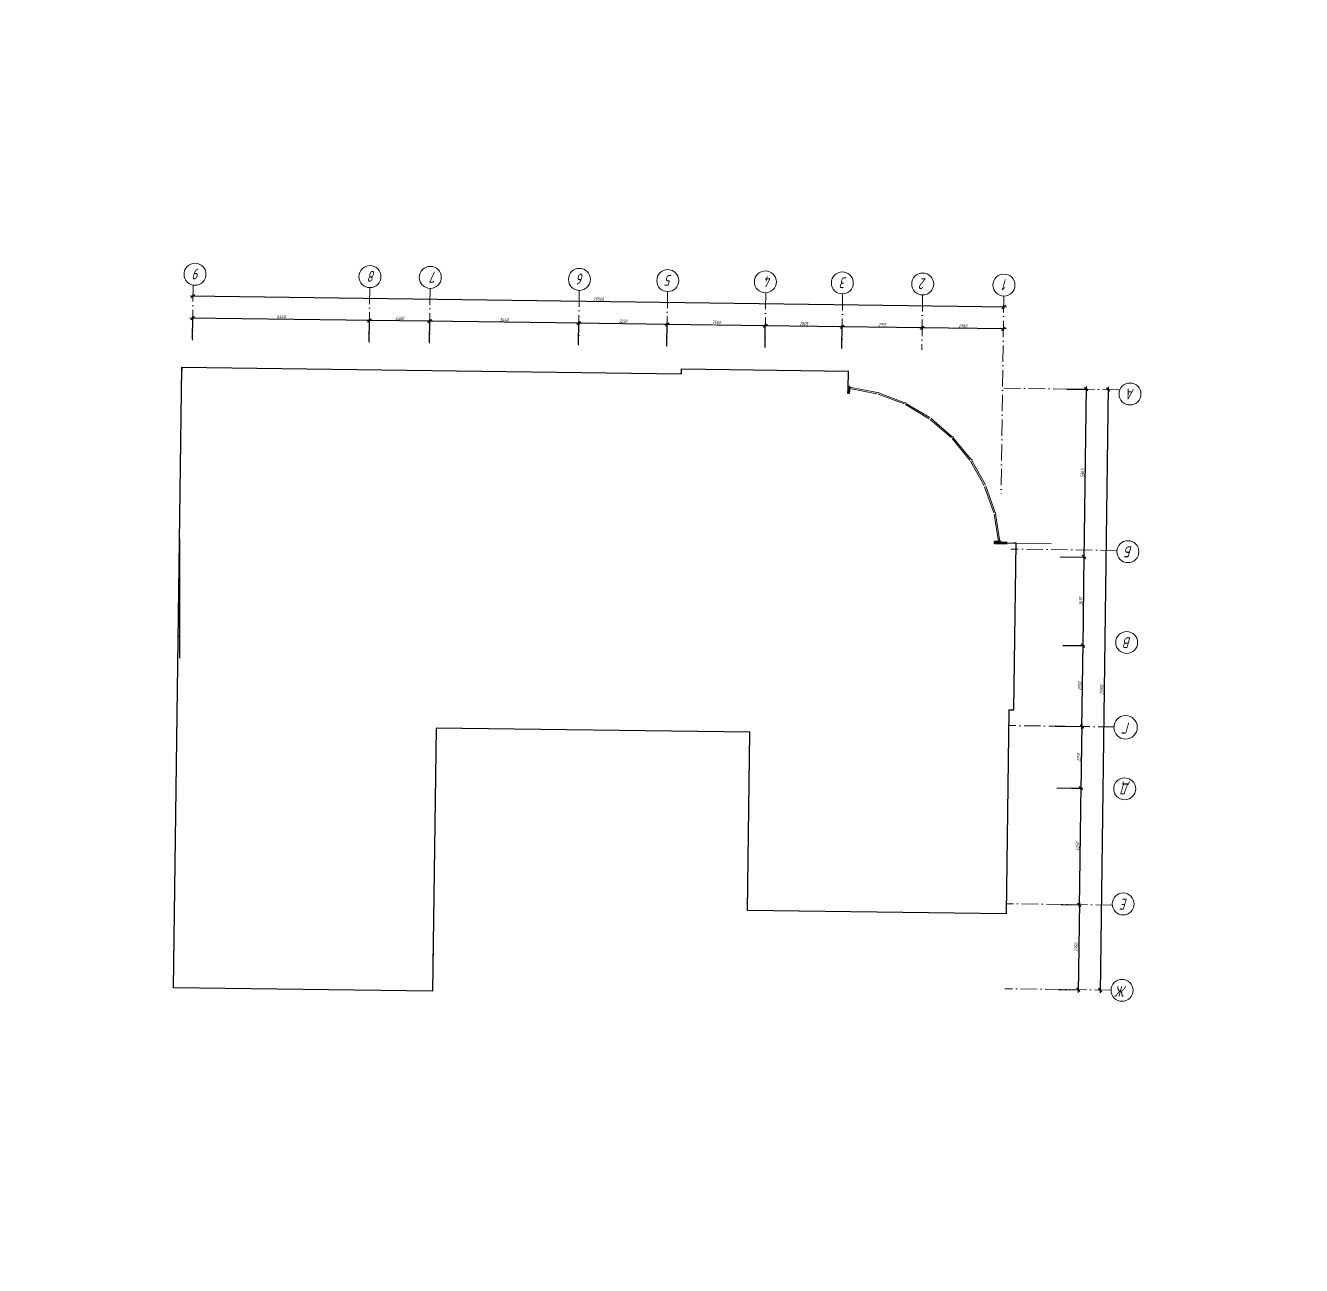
# Model space of a CAD drawing. Header units: millimetres. Extents: x 5763 to 12018931, y 39842 to 3600577.
# Drawn here: x 1392088 to 1485142, y 335447 to 425892 of the extents above; entities that cross this region are included whole.
import ezdxf

# ---------------------------------------------------------------- set-up
doc = ezdxf.new("R2010")
doc.units = ezdxf.units.MM
doc.linetypes.add('ACAD_ISO10W100', pattern=[18, 12, -3, 0, -3])
doc.linetypes.add('HIDDEN', pattern=[9.525, 6.35, -3.175])
doc.layers.add('!Форматы', color=7, linetype='Continuous')
doc.layers.add('Архитектура', color=7, linetype='Continuous')
doc.styles.add('VSSP_ROMANS07', font='romans.shx', dxfattribs={"width": 0.7, "oblique": 15, "height": 250})
doc.dimstyles.new('VSSP-100', dxfattribs={"dimscale": 100, "dimtxt": 2.5, "dimasz": 2.5, "dimexe": 1.25, "dimexo": 0.625, "dimtad": 1, "dimdec": 0, "dimrnd": 0.001, "dimzin": 1, "dimtxsty": 'VSSP_ROMANS07', "dimblk": 'OBLIQUE', "dimcen": 2.5, "dimdle": 2, "dimaunit": 1, "dimadec": 3, "dimazin": 2, "dimtfac": 1, "dimtdec": 0, "dimtix": 1, "dimtmove": 2, "dimatfit": 3, "dimldrblk": 'OBLIQUE', "dimfxl": 1.25, "dimtolj": 1, "dimtzin": 0, "dimarcsym": 0})

# ---------------------------------------------------------------- blocks, each defined once
blk = doc.blocks.new('_OBLIQUE')
at = {"color": 0, "linetype": 'ByBlock'}
blk.add_line((-0.5, -0.5), (0.5, 0.5), dxfattribs=at)
blk = doc.blocks.new('*D155')
at = {"layer": 'Defpoints', "color": 0, "transparency": 16777216}
for p in [(1457479, 403839), (1457479, 403839), (1463400, 403759)]:
    blk.add_point(p, dxfattribs=at)
at = {"layer": 'Архитектура', "color": 0, "lineweight": -2, "transparency": 16777216}
for p, q in [((1457479, 403839), (1457480, 403964)), ((1463600, 403757), (1457279, 403841)), ((1463400, 403759), (1463398, 403634))]:
    blk.add_line(p, q, dxfattribs=at)
at = {"layer": 'Архитектура', "color": 0, "lineweight": -2, "transparency": 16777216, "xscale": 250, "yscale": 250, "zscale": 250}
for p, rotation in [((1457479, 403839), 179.2338181040349), ((1463400, 403759), 359.2338181040348)]:
    blk.add_blockref('_OBLIQUE', p, dxfattribs=dict(at, rotation=rotation))
at = {"layer": 'Архитектура', "color": 0, "lineweight": 20, "transparency": 16777216, "insert": (1460442, 403986), "char_height": 250, "attachment_point": 5, "rotation": 359.23382, "style": 'VSSP_ROMANS07'}
blk.add_mtext('\\A1;2960', dxfattribs=at)
blk = doc.blocks.new('*D156')
at = {"layer": 'Defpoints', "color": 0, "transparency": 16777216}
for p in [(1404304, 406150), (1404304, 406150), (1463421, 405359)]:
    blk.add_point(p, dxfattribs=at)
at = {"layer": 'Архитектура', "color": 0, "lineweight": -2, "transparency": 16777216}
for p, q in [((1463621, 405357), (1404104, 406153)), ((1404304, 406150), (1404306, 406275)), ((1463421, 405359), (1463420, 405234))]:
    blk.add_line(p, q, dxfattribs=at)
at = {"layer": 'Архитектура', "color": 0, "lineweight": -2, "transparency": 16777216, "xscale": 250, "yscale": 250, "zscale": 250}
for p, rotation in [((1404304, 406150), 179.2338181040349), ((1463421, 405359), 359.2338181040348)]:
    blk.add_blockref('_OBLIQUE', p, dxfattribs=dict(at, rotation=rotation))
at = {"layer": 'Архитектура', "color": 0, "lineweight": 20, "transparency": 16777216, "insert": (1433865, 405942), "char_height": 250, "attachment_point": 5, "rotation": 359.23382, "style": 'VSSP_ROMANS07'}
blk.add_mtext('\\A1;29560', dxfattribs=at)
blk = doc.blocks.new('*D157')
at = {"layer": 'Defpoints', "color": 0, "transparency": 16777216}
for p in [(1451647, 403917), (1451647, 403917), (1457479, 403839)]:
    blk.add_point(p, dxfattribs=at)
at = {"layer": 'Архитектура', "color": 0, "lineweight": -2, "transparency": 16777216}
for p, q in [((1457678, 403836), (1451447, 403919)), ((1451647, 403917), (1451649, 404042)), ((1457479, 403839), (1457477, 403714))]:
    blk.add_line(p, q, dxfattribs=at)
at = {"layer": 'Архитектура', "color": 0, "lineweight": -2, "transparency": 16777216, "xscale": 250, "yscale": 250, "zscale": 250}
for p, rotation in [((1451647, 403917), 179.2338181040349), ((1457479, 403839), 359.2338181040348)]:
    blk.add_blockref('_OBLIQUE', p, dxfattribs=dict(at, rotation=rotation))
at = {"layer": 'Архитектура', "color": 0, "lineweight": 20, "transparency": 16777216, "insert": (1454565, 404065), "char_height": 250, "width": 61153.46, "attachment_point": 5, "rotation": 359.23382, "style": 'VSSP_ROMANS07'}
blk.add_mtext('\\A1;2915', dxfattribs=at)
blk = doc.blocks.new('*D168')
at = {"layer": 'Defpoints', "color": 0, "transparency": 16777216}
for p in [(1446039, 403992), (1446018, 402392), (1451626, 402317)]:
    blk.add_point(p, dxfattribs=at)
at = {"layer": 'Архитектура', "color": 0, "lineweight": -2, "transparency": 16777216}
for p, q in [((1451847, 403914), (1445839, 403994)), ((1446019, 402454), (1446041, 404117)), ((1451627, 402379), (1451649, 404042))]:
    blk.add_line(p, q, dxfattribs=at)
at = {"layer": 'Архитектура', "color": 0, "lineweight": -2, "transparency": 16777216, "xscale": 250, "yscale": 250, "zscale": 250}
for p, rotation in [((1446039, 403992), 179.2338181040349), ((1451647, 403917), 359.2338181040348)]:
    blk.add_blockref('_OBLIQUE', p, dxfattribs=dict(at, rotation=rotation))
at = {"layer": 'Архитектура', "color": 0, "lineweight": 20, "transparency": 16777216, "insert": (1448846, 404142), "char_height": 250, "attachment_point": 5, "rotation": 359.23382, "style": 'VSSP_ROMANS07'}
blk.add_mtext('\\A1;2805', dxfattribs=at)
blk = doc.blocks.new('*D158')
at = {"layer": 'Defpoints', "color": 0, "transparency": 16777216}
for p in [(1432441, 404173), (1432419, 402574), (1438861, 402487)]:
    blk.add_point(p, dxfattribs=at)
at = {"layer": 'Архитектура', "color": 0, "lineweight": -2, "transparency": 16777216}
for p, q in [((1439082, 404085), (1432241, 404176)), ((1432420, 402636), (1432442, 404298)), ((1438861, 402550), (1438884, 404212))]:
    blk.add_line(p, q, dxfattribs=at)
at = {"layer": 'Архитектура', "color": 0, "lineweight": -2, "transparency": 16777216, "xscale": 250, "yscale": 250, "zscale": 250}
for p, rotation in [((1432441, 404173), 179.2338181040349), ((1438882, 404087), 359.2338181040348)]:
    blk.add_blockref('_OBLIQUE', p, dxfattribs=dict(at, rotation=rotation))
at = {"layer": 'Архитектура', "color": 0, "lineweight": 20, "transparency": 16777216, "insert": (1435664, 404318), "char_height": 250, "width": 87154.5, "attachment_point": 5, "rotation": 359.23382, "style": 'VSSP_ROMANS07'}
blk.add_mtext('\\A1;3220', dxfattribs=at)
blk = doc.blocks.new('*D169')
at = {"layer": 'Defpoints', "color": 0, "transparency": 16777216}
for p in [(1417164, 404378), (1417143, 402778), (1421542, 402719)]:
    blk.add_point(p, dxfattribs=at)
at = {"layer": 'Архитектура', "color": 0, "lineweight": -2, "transparency": 16777216}
for p, q in [((1421764, 404316), (1416964, 404380)), ((1417143, 402840), (1417166, 404503)), ((1421543, 402782), (1421565, 404444))]:
    blk.add_line(p, q, dxfattribs=at)
at = {"layer": 'Архитектура', "color": 0, "lineweight": -2, "transparency": 16777216, "xscale": 250, "yscale": 250, "zscale": 250}
for p, rotation in [((1417164, 404378), 179.2338181040349), ((1421564, 404319), 359.2338181040348)]:
    blk.add_blockref('_OBLIQUE', p, dxfattribs=dict(at, rotation=rotation))
at = {"layer": 'Архитектура', "color": 0, "lineweight": 20, "transparency": 16777216, "insert": (1419366, 404536), "char_height": 250, "attachment_point": 5, "rotation": 359.23382, "style": 'VSSP_ROMANS07'}
blk.add_mtext('\\A1;4400', dxfattribs=at)
blk = doc.blocks.new('*D170')
at = {"layer": 'Defpoints', "color": 0, "transparency": 16777216}
for p in [(1404283, 404550), (1404262, 402950), (1417143, 402778)]:
    blk.add_point(p, dxfattribs=at)
at = {"layer": 'Архитектура', "color": 0, "lineweight": -2, "transparency": 16777216}
for p, q in [((1417364, 404375), (1404083, 404553)), ((1404263, 403013), (1404285, 404675)), ((1417143, 402840), (1417166, 404503))]:
    blk.add_line(p, q, dxfattribs=at)
at = {"layer": 'Архитектура', "color": 0, "lineweight": -2, "transparency": 16777216, "xscale": 250, "yscale": 250, "zscale": 250}
for p, rotation in [((1404283, 404550), 179.2338181040349), ((1417164, 404378), 359.2338181040348)]:
    blk.add_blockref('_OBLIQUE', p, dxfattribs=dict(at, rotation=rotation))
at = {"layer": 'Архитектура', "color": 0, "lineweight": 20, "transparency": 16777216, "insert": (1410726, 404651), "char_height": 250, "attachment_point": 5, "rotation": 359.23382, "style": 'VSSP_ROMANS07'}
blk.add_mtext('\\A1;6440', dxfattribs=at)
blk = doc.blocks.new('*D171')
at = {"layer": 'Defpoints', "color": 0, "transparency": 16777216}
for p in [(1438882, 404087), (1438861, 402487), (1446018, 402392)]:
    blk.add_point(p, dxfattribs=at)
at = {"layer": 'Архитектура', "color": 0, "lineweight": -2, "transparency": 16777216}
for p, q in [((1446239, 403989), (1438682, 404090)), ((1438861, 402550), (1438884, 404212)), ((1446019, 402454), (1446041, 404117))]:
    blk.add_line(p, q, dxfattribs=at)
at = {"layer": 'Архитектура', "color": 0, "lineweight": -2, "transparency": 16777216, "xscale": 250, "yscale": 250, "zscale": 250}
for p, rotation in [((1438882, 404087), 179.2338181040349), ((1446039, 403992), 359.2338181040348)]:
    blk.add_blockref('_OBLIQUE', p, dxfattribs=dict(at, rotation=rotation))
at = {"layer": 'Архитектура', "color": 0, "lineweight": 20, "transparency": 16777216, "insert": (1442463, 404227), "char_height": 250, "attachment_point": 5, "rotation": 359.23382, "style": 'VSSP_ROMANS07', "bg_fill": 3, "box_fill_scale": 1.1, "bg_fill_color": 256, "bg_fill_true_color": 13158600, "bg_fill_transparency": 0}
blk.add_mtext('\\A1;3580', dxfattribs=at)
blk = doc.blocks.new('*D159')
at = {"layer": '!Форматы', "color": 0, "lineweight": -2, "transparency": 16777216}
for p, q in [((1432641, 404171), (1421364, 404322)), ((1421564, 404319), (1421565, 404444)), ((1432441, 404173), (1432439, 404048))]:
    blk.add_line(p, q, dxfattribs=at)
at = {"layer": 'Defpoints', "color": 0, "transparency": 16777216}
for p in [(1421564, 404319), (1421564, 404319), (1432441, 404173)]:
    blk.add_point(p, dxfattribs=at)
at = {"layer": '!Форматы', "color": 0, "lineweight": -2, "transparency": 16777216, "xscale": 250, "yscale": 250, "zscale": 250}
for p, rotation in [((1421564, 404319), 179.2338181040349), ((1432441, 404173), 359.2338181040348)]:
    blk.add_blockref('_OBLIQUE', p, dxfattribs=dict(at, rotation=rotation))
at = {"layer": '!Форматы', "color": 0, "lineweight": 20, "transparency": 16777216, "insert": (1427005, 404434), "char_height": 250, "attachment_point": 5, "rotation": 359.23382, "style": 'VSSP_ROMANS07'}
blk.add_mtext('\\A1;5440', dxfattribs=at)
blk = doc.blocks.new('*D160')
at = {"layer": 'Defpoints', "color": 0, "transparency": 16777216}
for p in [(1471041, 399339), (1470456, 355539), (1470456, 355539)]:
    blk.add_point(p, dxfattribs=at)
at = {"layer": 'Архитектура', "color": 0, "lineweight": -2, "transparency": 16777216}
for p, q in [((1471044, 399539), (1470453, 355339)), ((1471041, 399339), (1470916, 399341)), ((1470456, 355539), (1470331, 355541))]:
    blk.add_line(p, q, dxfattribs=at)
at = {"layer": 'Архитектура', "color": 0, "lineweight": -2, "transparency": 16777216, "xscale": 250, "yscale": 250, "zscale": 250}
for p, rotation in [((1471041, 399339), 89.23381811746307), ((1470456, 355539), 269.233818117463)]:
    blk.add_blockref('_OBLIQUE', p, dxfattribs=dict(at, rotation=rotation))
at = {"layer": 'Архитектура', "color": 0, "lineweight": 20, "transparency": 16777216, "insert": (1470561, 377442), "char_height": 250, "attachment_point": 5, "rotation": 89.23382, "style": 'VSSP_ROMANS07'}
blk.add_mtext('\\A1;21900', dxfattribs=at)
blk = doc.blocks.new('*D161')
at = {"layer": 'Defpoints', "color": 0, "transparency": 16777216}
for p in [(1471041, 399339), (1470456, 355539), (1470456, 355539)]:
    blk.add_point(p, dxfattribs=at)
at = {"layer": 'Архитектура', "color": 0, "lineweight": -2, "transparency": 16777216}
for p, q in [((1471044, 399539), (1470453, 355339)), ((1471041, 399339), (1470916, 399341)), ((1470456, 355539), (1470331, 355541))]:
    blk.add_line(p, q, dxfattribs=at)
at = {"layer": 'Архитектура', "color": 0, "lineweight": -2, "transparency": 16777216, "xscale": 250, "yscale": 250, "zscale": 250}
for p, rotation in [((1471041, 399339), 89.23381811746307), ((1470456, 355539), 269.233818117463)]:
    blk.add_blockref('_OBLIQUE', p, dxfattribs=dict(at, rotation=rotation))
at = {"layer": 'Архитектура', "color": 0, "lineweight": 20, "transparency": 16777216, "insert": (1470561, 377442), "char_height": 250, "attachment_point": 5, "rotation": 89.23382, "style": 'VSSP_ROMANS07'}
blk.add_mtext('\\A1;21900', dxfattribs=at)
blk = doc.blocks.new('*D162')
at = {"layer": 'Defpoints', "color": 0, "transparency": 16777216}
for p in [(1467972, 399380), (1467486, 387145), (1469278, 387121)]:
    blk.add_point(p, dxfattribs=at)
at = {"layer": 'Архитектура', "color": 0, "lineweight": -2, "transparency": 16777216}
for p, q in [((1468034, 399379), (1469566, 399359)), ((1469444, 399560), (1469275, 386921)), ((1467548, 387144), (1469403, 387120))]:
    blk.add_line(p, q, dxfattribs=at)
at = {"layer": 'Архитектура', "color": 0, "lineweight": -2, "transparency": 16777216, "xscale": 250, "yscale": 250, "zscale": 250}
for p, rotation in [((1469442, 399360), 89.23381811746307), ((1469278, 387121), 269.233818117463)]:
    blk.add_blockref('_OBLIQUE', p, dxfattribs=dict(at, rotation=rotation))
at = {"layer": 'Архитектура', "color": 0, "lineweight": 20, "transparency": 16777216, "insert": (1469172, 393243), "char_height": 250, "width": 65299.15, "attachment_point": 5, "rotation": 89.23382, "style": 'VSSP_ROMANS07'}
blk.add_mtext('\\A1;5865', dxfattribs=at)
blk = doc.blocks.new('*D163')
at = {"layer": 'Defpoints', "color": 0, "transparency": 16777216}
for p in [(1467890, 387140), (1467674, 380680), (1469191, 380660)]:
    blk.add_point(p, dxfattribs=at)
at = {"layer": 'Архитектура', "color": 0, "lineweight": -2, "transparency": 16777216}
for p, q in [((1467952, 387139), (1469403, 387120)), ((1469281, 387321), (1469189, 380460)), ((1467736, 380679), (1469316, 380658))]:
    blk.add_line(p, q, dxfattribs=at)
at = {"layer": 'Архитектура', "color": 0, "lineweight": -2, "transparency": 16777216, "xscale": 250, "yscale": 250, "zscale": 250}
for p, rotation in [((1469278, 387121), 89.23381811746307), ((1469191, 380660), 269.233818117463)]:
    blk.add_blockref('_OBLIQUE', p, dxfattribs=dict(at, rotation=rotation))
at = {"layer": 'Архитектура', "color": 0, "lineweight": 20, "transparency": 16777216, "insert": (1469047, 383893), "char_height": 250, "attachment_point": 5, "rotation": 89.23382, "style": 'VSSP_ROMANS07'}
blk.add_mtext('\\A1;3635', dxfattribs=at)
blk = doc.blocks.new('*D164')
at = {"layer": 'Defpoints', "color": 0, "transparency": 16777216}
for p in [(1468441, 380670), (1467111, 374785), (1469113, 374758)]:
    blk.add_point(p, dxfattribs=at)
at = {"layer": 'Архитектура', "color": 0, "lineweight": -2, "transparency": 16777216}
for p, q in [((1468504, 380669), (1469316, 380658)), ((1469194, 380860), (1469110, 374558)), ((1467173, 374784), (1469237, 374757))]:
    blk.add_line(p, q, dxfattribs=at)
at = {"layer": 'Архитектура', "color": 0, "lineweight": -2, "transparency": 16777216, "xscale": 250, "yscale": 250, "zscale": 250}
for p, rotation in [((1469191, 380660), 89.23381811746307), ((1469113, 374758), 269.233818117463)]:
    blk.add_blockref('_OBLIQUE', p, dxfattribs=dict(at, rotation=rotation))
at = {"layer": 'Архитектура', "color": 0, "lineweight": 20, "transparency": 16777216, "insert": (1468964, 377712), "char_height": 250, "attachment_point": 5, "rotation": 89.23382, "style": 'VSSP_ROMANS07'}
blk.add_mtext('\\A1;2950', dxfattribs=at)
blk = doc.blocks.new('*D165')
at = {"layer": 'Defpoints', "color": 0, "transparency": 16777216}
for p in [(1467188, 374784), (1468302, 370271), (1469052, 370261)]:
    blk.add_point(p, dxfattribs=at)
at = {"layer": 'Архитектура', "color": 0, "lineweight": -2, "transparency": 16777216}
for p, q in [((1467250, 374783), (1469237, 374757)), ((1469115, 374958), (1469050, 370061)), ((1468365, 370270), (1469177, 370259))]:
    blk.add_line(p, q, dxfattribs=at)
at = {"layer": 'Архитектура', "color": 0, "lineweight": -2, "transparency": 16777216, "xscale": 250, "yscale": 250, "zscale": 250}
for p, rotation in [((1469113, 374758), 89.23381811746307), ((1469052, 370261), 269.233818117463)]:
    blk.add_blockref('_OBLIQUE', p, dxfattribs=dict(at, rotation=rotation))
at = {"layer": 'Архитектура', "color": 0, "lineweight": 20, "transparency": 16777216, "insert": (1468895, 372512), "char_height": 250, "width": 65741.77, "attachment_point": 5, "rotation": 89.23382, "style": 'VSSP_ROMANS07'}
blk.add_mtext('\\A1;2250', dxfattribs=at)
blk = doc.blocks.new('*D166')
at = {"layer": 'Defpoints', "color": 0, "transparency": 16777216}
for p in [(1467244, 370285), (1467554, 361778), (1468939, 361760)]:
    blk.add_point(p, dxfattribs=at)
at = {"layer": 'Архитектура', "color": 0, "lineweight": -2, "transparency": 16777216}
for p, q in [((1469055, 370461), (1468936, 361560)), ((1467306, 370284), (1469177, 370259)), ((1467616, 361777), (1469064, 361758))]:
    blk.add_line(p, q, dxfattribs=at)
at = {"layer": 'Архитектура', "color": 0, "lineweight": -2, "transparency": 16777216, "xscale": 250, "yscale": 250, "zscale": 250}
for p, rotation in [((1469052, 370261), 89.23381811746307), ((1468939, 361760), 269.233818117463)]:
    blk.add_blockref('_OBLIQUE', p, dxfattribs=dict(at, rotation=rotation))
at = {"layer": 'Архитектура', "color": 0, "lineweight": 20, "transparency": 16777216, "insert": (1468808, 366013), "char_height": 250, "width": 61132.49, "attachment_point": 5, "rotation": 89.23382, "style": 'VSSP_ROMANS07'}
blk.add_mtext('\\A1;4250', dxfattribs=at)
blk = doc.blocks.new('*D167')
at = {"layer": 'Defpoints', "color": 0, "transparency": 16777216}
for p in [(1468189, 361770), (1467386, 355580), (1468856, 355561)]:
    blk.add_point(p, dxfattribs=at)
at = {"layer": 'Архитектура', "color": 0, "lineweight": -2, "transparency": 16777216}
for p, q in [((1468251, 361769), (1469064, 361758)), ((1468941, 361960), (1468853, 355361)), ((1467448, 355579), (1468981, 355559))]:
    blk.add_line(p, q, dxfattribs=at)
at = {"layer": 'Архитектура', "color": 0, "lineweight": -2, "transparency": 16777216, "xscale": 250, "yscale": 250, "zscale": 250}
for p, rotation in [((1468939, 361760), 89.23381811746307), ((1468856, 355561), 269.233818117463)]:
    blk.add_blockref('_OBLIQUE', p, dxfattribs=dict(at, rotation=rotation))
at = {"layer": 'Архитектура', "color": 0, "lineweight": 20, "transparency": 16777216, "insert": (1468710, 358663), "char_height": 250, "attachment_point": 5, "rotation": 89.23382, "style": 'VSSP_ROMANS07'}
blk.add_mtext('\\A1;2950', dxfattribs=at)

msp = doc.modelspace()

# ---------------------------------------------------------------- linework, layer by layer
at = {"layer": '!Форматы', "color": 1, "lineweight": 20}
msp.add_line((1462791.11339, 388157.89083), (1463675.03436, 388146.06998), dxfattribs=at)
at = {"layer": '!Форматы', "color": 1, "lineweight": 53}
msp.add_line((1462791.11339, 388157.89083), (1463675.03436, 388146.06998), dxfattribs=at)
msp.add_line((1462791.11339, 388157.89083), (1463675.03436, 388146.06998), dxfattribs=at)
at = {"layer": '!Форматы', "lineweight": 20}
for p, q in [((1463720.79456, 369432.04685), (1463728.07746, 369976.6362)), ((1463696.66622, 367632.20857), (1463691.80517, 367268.71633)), ((1421785.88494, 356632.14534), (1421828.11371, 359789.86298))]:
    msp.add_line(p, q, dxfattribs=at)
at = {"ltscale": 100}
for p, q in [((1403497.27156, 400980.1764), (1403494.59716, 400780.19428)), ((1403329.64019, 388445.29721), (1403311.69291, 379745.31572)), ((1403329.64019, 388445.29721), (1403326.29719, 388195.31956)), ((1464330.9757, 388137.29795), (1464130.99359, 388139.97235)), ((1403231.70368, 381121.95205), (1403235.04668, 381371.92969)), ((1421572.79826, 355654.90736), (1421572.79826, 355654.90736))]:
    msp.add_line(p, q, dxfattribs=at)
at = {"linetype": 'HIDDEN', "ltscale": 100}
msp.add_line((1444933.61666, 361542.56359), (1444933.61666, 361542.56359), dxfattribs=at)
at = {"layer": 'Архитектура', "color": 7, "linetype": 'ACAD_ISO10W100', "lineweight": 20, "ltscale": 100}
for p, q in [((1404315.17012, 406949.77297), (1404261.68213, 402950.13081)), ((1417196.02478, 406777.5148), (1417142.53679, 402777.87265)), ((1421595.63138, 406718.67801), (1421542.14339, 402719.03586)), ((1432472.6539, 406573.21748), (1432419.16591, 402573.57532)), ((1438914.07639, 406487.07509), (1438860.5884, 402487.43293)), ((1446071.4364, 406391.35832), (1446017.94841, 402391.71617)), ((1451679.5245, 406316.36027), (1451626.03651, 402316.71812)), ((1457510.60595, 406238.38009), (1457457.11796, 402238.73794)), ((1463431.88729, 406159.19365), (1463238.95007, 391732.0332)), ((1471841.29068, 399328.13257), (1463342.05421, 399441.79451)), ((1471841.29068, 399328.13257), (1463342.05421, 399441.79451)), ((1471684.40689, 387596.91957), (1463945.09926, 387700.41883)), ((1471512.28604, 374726.33239), (1463772.9784, 374829.83166)), ((1471338.45006, 361727.49471), (1463599.14242, 361830.99397)), ((1471255.55021, 355528.53839), (1463516.24258, 355632.03765))]:
    msp.add_line(p, q, dxfattribs=at)
at = {"layer": 'Архитектура', "color": 7, "lineweight": 25}
for p, q in [((1439934.01656, 400492.90075), (1439938.83048, 400852.86854)), ((1439934.01656, 400492.90075), (1439938.83048, 400852.86854)), ((1439938.83048, 400852.86854), (1452109.47717, 400690.10812)), ((1439938.83048, 400852.86854), (1452109.47717, 400690.10812)), ((1452092.60043, 399428.12518), (1452109.47717, 400690.10812)), ((1452092.60043, 399428.12518), (1452109.47717, 400690.10812)), ((1463068.99276, 388154.17469), (1464330.9757, 388137.29795)), ((1464168.21529, 375966.65126), (1464330.9757, 388137.29795)), ((1463808.24747, 375971.46518), (1464168.21529, 375966.65126))]:
    msp.add_line(p, q, dxfattribs=at)
at = {"layer": 'Архитектура', "color": 7, "lineweight": 18}
for p, q in [((1452060.88294, 399109.73646), (1452105.08933, 399547.51014)), ((1452105.08933, 399547.51014), (1452204.58335, 399537.46323)), ((1452105.08933, 399547.51014), (1452204.58335, 399537.46323)), ((1452160.37696, 399099.68955), (1452204.58335, 399537.46323)), ((1452160.37696, 399099.68955), (1452204.58335, 399537.46323)), ((1452060.88294, 399109.73646), (1452160.37696, 399099.68955)), ((1454309.22856, 399128.39624), (1454212.99071, 399155.56747)), ((1456310.86575, 398360.0761), (1456220.8082, 398403.54606)), ((1459697.06009, 395920.9127), (1459766.8189, 395849.2628)), ((1461116.12749, 394183.05944), (1461059.87034, 394265.73431)), ((1462829.07611, 390377.58481), (1462853.66407, 390280.65477)), ((1458469.73166, 361161.52459), (1461289.47953, 361123.81555))]:
    msp.add_line(p, q, dxfattribs=at)
at = {"layer": 'Архитектура', "color": 7, "lineweight": 20}
for p, q in [((1452191.48399, 399407.74096), (1454177.56433, 399030.09065)), ((1452201.56928, 399507.61503), (1454204.83934, 399126.69611)), ((1456164.1312, 398286.12724), (1454273.80218, 399002.91942)), ((1456207.76721, 398376.52879), (1454301.0772, 399099.52489)), ((1456297.82476, 398333.05883), (1458050.00092, 397289.95343)), ((1456254.18875, 398242.65728), (1457991.32977, 397208.50259)), ((1459603.64153, 395829.95978), (1458072.47066, 397150.0547)), ((1459675.56512, 395899.98506), (1458131.14181, 397231.50554)), ((1459673.40035, 395758.30988), (1460952.07721, 394192.38513)), ((1459745.32394, 395828.33516), (1461035.06788, 394248.85717)), ((1461995.66526, 392345.53552), (1461008.33435, 394109.71026)), ((1462087.20139, 392386.73844), (1461091.32503, 394166.1823)), ((1462036.7114, 392254.34772), (1462702.69681, 390345.52655)), ((1462128.24752, 392295.55064), (1462799.9971, 390370.20842)), ((1463051.68903, 388253.12746), (1462727.28476, 390248.59651)), ((1463151.79708, 388260.53835), (1462824.58506, 390273.27838)), ((1463971.00789, 388142.11187), (1466898.72613, 388102.95893))]:
    msp.add_line(p, q, dxfattribs=at)
at = {"layer": 'Архитектура', "color": 7, "lineweight": 25}
msp.add_lwpolyline([(1463808.24747, 375971.46518), (1463609.2721, 361092.79254), (1444730.96015, 361345.25587), (1444904.79612, 374344.09355), (1422026.8418, 374650.04487), (1421770.10598, 355452.25084), (1402891.79403, 355704.71417), (1403497.27156, 400980.1764), (1439934.01656, 400492.90075)], dxfattribs=at)
at = {"layer": 'Архитектура', "color": 7, "lineweight": 40}
for points in [[(1452204.58335, 399537.46323), (1452105.08933, 399547.51014), (1452060.88294, 399109.73646), (1452160.37696, 399099.68955), (1452204.58335, 399537.46323)], [(1452204.58335, 399537.46323), (1452105.08933, 399547.51014), (1452060.88294, 399109.73646), (1452160.37696, 399099.68955), (1452204.58335, 399537.46323)], [(1463189.0979, 388163.02604), (1463181.71522, 388262.75315), (1462742.91594, 388230.26934), (1462750.29863, 388130.54224), (1463189.0979, 388163.02604)]]:
    msp.add_lwpolyline(points, dxfattribs=at)
at = {"layer": 'Архитектура', "color": 1, "lineweight": 40}
msp.add_lwpolyline([(1452202.94089, 399517.76283), (1452103.44809, 399527.82183), (1452071.2593, 399209.44488), (1452170.7521, 399199.38589), (1452202.93075, 399517.66256)], dxfattribs=at)
at = {"layer": 'Архитектура', "color": 7, "lineweight": 20}
for centre, radius in [((1404447.86003, 407748.07001), 800), ((1404447.86003, 407748.07001), 800), ((1417206.72238, 407577.44327), 800), ((1417206.72238, 407577.44327), 800), ((1421606.32898, 407518.60648), 800), ((1421606.32898, 407518.60648), 800), ((1432483.35149, 407373.14595), 800), ((1432483.35149, 407373.14595), 800), ((1438924.77399, 407287.00356), 800), ((1438924.77399, 407287.00356), 800), ((1446045.06392, 407191.78254), 800), ((1451657.22572, 407116.73001), 800), ((1457521.30355, 407038.30856), 800), ((1457521.30355, 407038.30856), 800), ((1463442.58488, 406959.12212), 800), ((1463442.58488, 406959.12212), 800), ((1472637.18115, 399015.46197), 800), ((1472637.18115, 399015.46197), 800), ((1472483.39568, 387515.93015), 800), ((1472311.99182, 374698.95797), 855.10499), ((1472252.0676, 370218.03695), 800), ((1472139.74281, 361818.78799), 800), ((1472055.47902, 355517.84079), 800)]:
    msp.add_circle(centre, radius, dxfattribs=at)
at = {"layer": 'Архитектура', "lineweight": 20}
msp.add_circle((1472394.70077, 380887.08357), 800, dxfattribs=at)

# ---------------------------------------------------------------- texts
at = {"layer": 'Архитектура', "color": 7, "lineweight": 20, "style": 'VSSP_ROMANS07', "oblique": 15, "width": 0.7}
for s, p in [('9', (1404830.77428, 408162.9012)), ('8', (1417618.46454, 407991.88894)), ('7', (1422109.25605, 407931.83272)), ('6', (1432809.8194, 407788.73201)), ('5', (1439251.24189, 407702.58962)), ('4', (1446491.76215, 407605.76074)), ('3', (1452006.7304, 407532.008)), ('2', (1457782.4148, 407454.76865)), ('1', (1463723.33825, 407375.31953)), ('А', (1472966.35254, 399399.82218)), ('А', (1472966.35254, 399399.82218)), ('Б', (1472812.56707, 387900.29036)), ('Г', (1472640.60355, 375041.4681)), ('Д', (1472581.239, 370602.39717)), ('Е', (1472468.91421, 362203.14821)), ('Ж', (1472383.82283, 355840.31654))]:
    msp.add_text(s, height=800, rotation=179.233818104, dxfattribs=at).set_placement(p)
at = {"layer": 'Архитектура', "lineweight": 20, "style": 'VSSP_ROMANS07', "oblique": 15, "width": 0.7}
msp.add_text('В', height=800, rotation=179.233818104, dxfattribs=at).set_placement((1472723.87217, 381271.44379))

# ---------------------------------------------------------------- dimensions: what is measured, and where the dimension line sits
at = {"layer": '!Форматы', "color": 1, "lineweight": 20}
dim = msp.add_linear_dim(base=(1421563.53858, 404318.89259), p1=(1432440.5611, 404173.43206), p2=(1421563.53858, 404318.89259), angle=179.233818104, text='5440', dimstyle='VSSP-100', override={"dimfxlon": 1}, dxfattribs=at)
dim.commit()
dim.dimension.update_dxf_attribs({"geometry": '*D159', "text_midpoint": (1427004.55709, 404433.64556)})
at = {"layer": 'Архитектура', "color": 7, "lineweight": 20}
for base, p1, p2, angle, text, override, picture, middle in [((1469277.832, 387121.31974), (1467971.63686, 399379.8822), (1467485.96419, 387145.28273), 269.2338181175, '5865', {"dimfxl": 100}, '*D162', (1469172.1854, 393243.2798)), ((1404304.47252, 406149.8445), (1463421.18969, 405359.26518), (1404304.47252, 406149.8445), 179.233818104, '29560', {"dimfxlon": 1}, '*D156', (1433865.33836, 405942.03807)), ((1432440.5611, 404173.43206), (1438860.5884, 402487.43293), (1432419.16591, 402573.57532), 179.233818104, '3220', {"dimadec": 3, "dimfxl": 100}, '*D158', (1435663.7796, 404317.8441)), ((1404283.07733, 404549.98755), (1417142.53679, 402777.87265), (1404261.68213, 402950.13081), 179.233818104, '6440', {"dimfxl": 100}, '*D170', (1410726.0119, 404651.3417)), ((1469052.35337, 370260.82735), (1467187.97964, 374784.16218), (1468302.42043, 370270.85635), 269.2338181175, '2250', {"dimfxl": 100}, '*D165', (1468894.94376, 372512.13352)), ((1451647.4317, 403916.57486), (1457478.51315, 403838.59467), (1451647.4317, 403916.57486), 179.233818104, '2915', {"dimfxlon": 1}, '*D157', (1454565.47968, 404065.068)), ((1446039.3436, 403991.57291), (1451626.03651, 402316.71812), (1446017.94841, 402391.71617), 179.233818104, '2805', {"dimfxl": 100}, '*D168', (1448845.8949, 404141.55712)), ((1457478.51315, 403838.59467), (1463399.79449, 403759.40823), (1457478.51315, 403838.59467), 179.233818104, '2960', {"dimfxlon": 1}, '*D155', (1460441.66107, 403986.48469)), ((1470455.62174, 355539.23599), (1471041.36221, 399338.83017), (1470455.62174, 355539.23599), 269.2338181175, '21900', {"dimfxlon": 1}, '*D160', (1470561.00873, 377441.54033)), ((1470455.62174, 355539.23599), (1471041.36221, 399338.83017), (1470455.62174, 355539.23599), 269.2338181175, '21900', {"dimfxlon": 1}, '*D161', (1470561.00873, 377441.54033)), ((1468938.66464, 361759.58751), (1467243.54879, 370285.01685), (1467553.93366, 361778.10578), 269.2338181175, '4250', {"dimfxl": 100}, '*D166', (1468808.02577, 366012.71468)), ((1469191.42215, 380659.8975), (1467889.964, 387139.87996), (1467673.69002, 380680.19442), 269.2338181175, '3635', {"dimfxl": 100}, '*D163', (1469047.14384, 383893.11587)), ((1469112.50062, 374758.42519), (1468441.48921, 380669.9265), (1467110.83191, 374785.19389), 269.2338181175, '2950', {"dimfxl": 100}, '*D164', (1468964.47815, 377711.66859)), ((1468855.7648, 355560.63119), (1468188.7317, 361769.61651), (1467385.8964, 355580.28802), 269.2338181175, '2950', {"dimfxl": 100}, '*D167', (1468709.73148, 358662.6166))]:
    dim = msp.add_linear_dim(base=base, p1=p1, p2=p2, angle=angle, text=text, dimstyle='VSSP-100', override=override, dxfattribs=at)
    dim.commit()
    dim.dimension.update_dxf_attribs({"geometry": picture, "text_midpoint": middle})
dim = msp.add_linear_dim(base=(1417163.93198, 404377.72938), p1=(1421542.14339, 402719.03586), p2=(1417142.53679, 402777.87265), angle=179.233818104, dimstyle='VSSP-100', override={"dimadec": 3, "dimfxl": 100}, dxfattribs=at)
dim.commit()
dim.dimension.update_dxf_attribs({"geometry": '*D169', "text_midpoint": (1419366.24253, 404535.79422)})

# ---------------------------------------------------------------- next in the draw order: dimensions: what is measured, and where the dimension line sits
dim = msp.add_linear_dim(base=(1438881.98359, 404087.28967), p1=(1446017.94841, 402391.71617), p2=(1438860.5884, 402487.43293), angle=179.233818104, text='3580', dimstyle='VSSP-100', override={"dimtfill": 1, "dimtfillclr": 256}, dxfattribs=at)
dim.commit()
dim.dimension.update_dxf_attribs({"geometry": '*D171', "text_midpoint": (1442463.17085, 404226.91452)})

doc.saveas('drawing.dxf')
